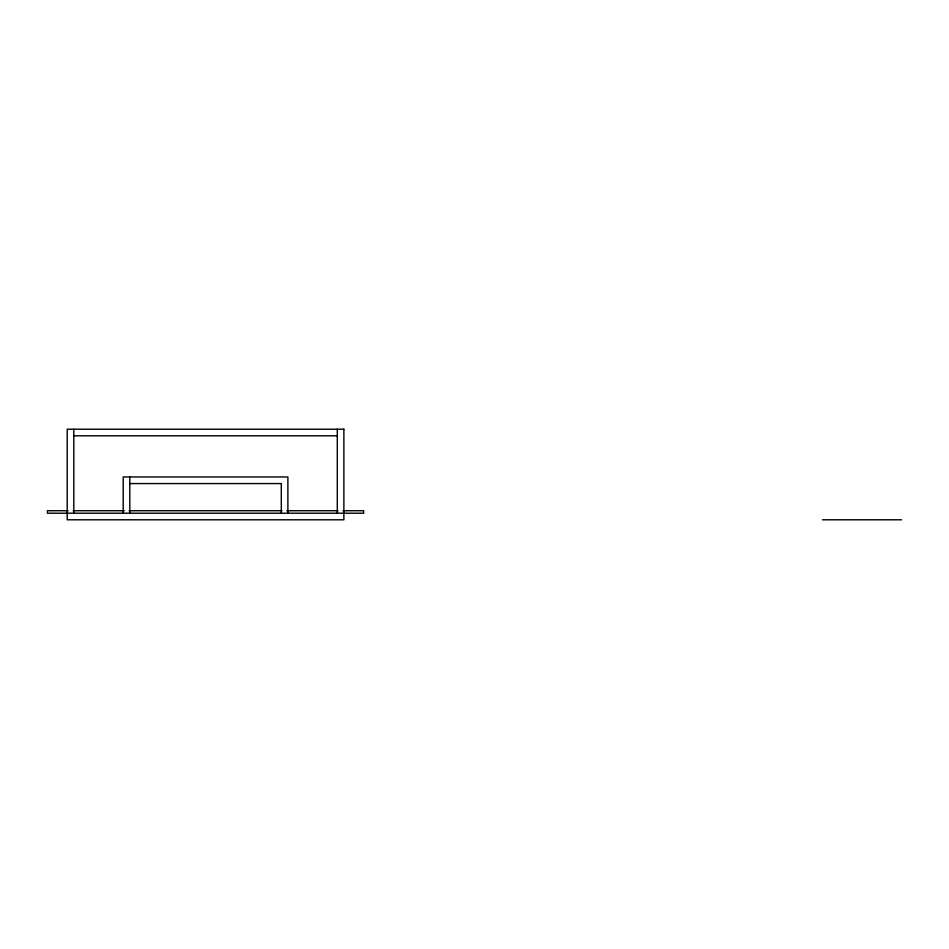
<?xml version="1.0" encoding="UTF-8"?>
<svg xmlns="http://www.w3.org/2000/svg" width="949" height="949" viewBox="0 0 949 949"><rect width="100%" height="100%" fill="white"/><g stroke="black" fill="none" stroke-linecap="round" stroke-linejoin="round"><path stroke-width="1.42" d="M73.797 435.793L337.298 435.793M129.799 483.563L281.307 483.563L281.307 513.207M68.138 510.728L47.45 510.728L47.45 513.207L363.645 513.207L363.645 510.728L342.969 510.728M73.109 510.728L124.283 510.728M129.088 510.728L282.007 510.728M286.812 510.728L337.998 510.728M822.498 519.791L901.55 519.791M337.298 429.209L337.298 513.207M287.891 513.207L287.891 476.967L123.204 476.967L123.204 513.207M129.799 476.967L129.799 513.207M73.797 429.209L73.797 513.207M343.882 429.209L67.213 429.209L67.213 519.791L343.882 519.791L343.882 429.209"/></g></svg>
